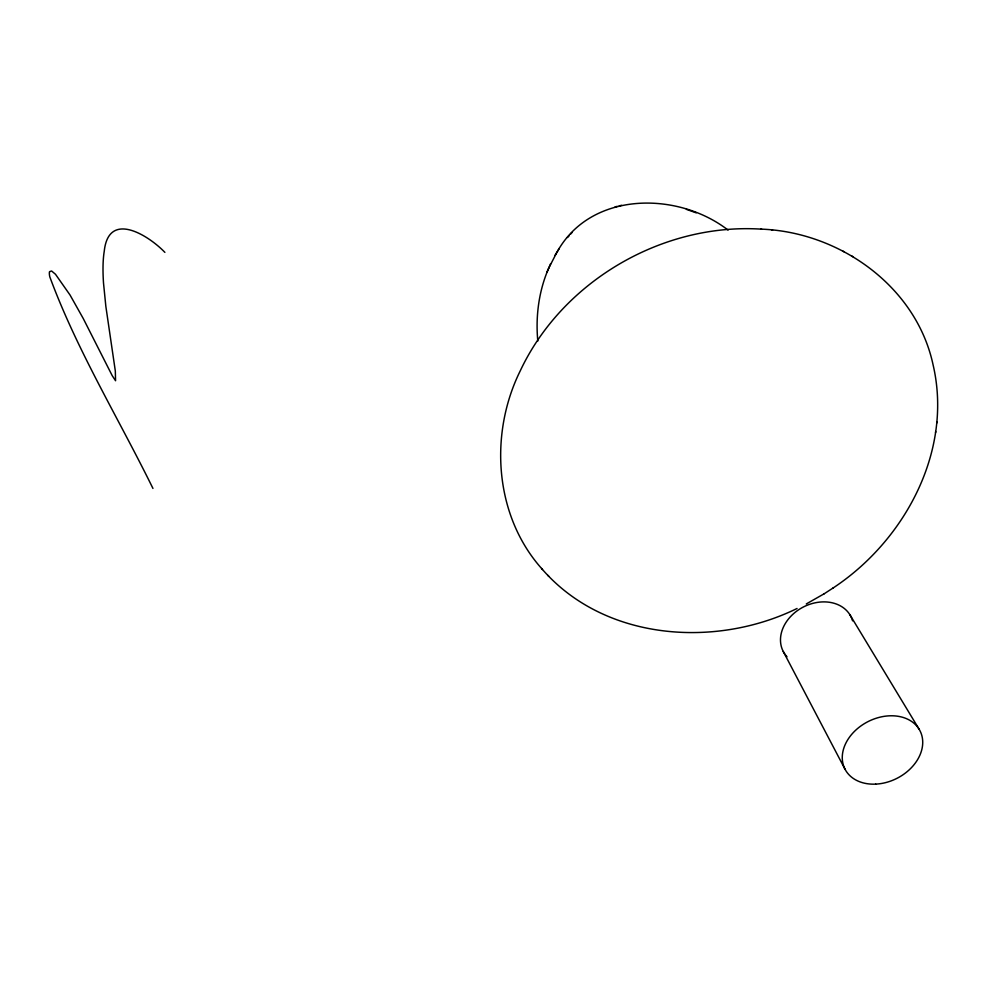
<?xml version="1.0" encoding="UTF-8"?>
<svg xmlns="http://www.w3.org/2000/svg" width="987" height="987" viewBox="0 0 987 987"><rect width="100%" height="100%" fill="white"/><g stroke="black" fill="none" stroke-linecap="round" stroke-linejoin="round"><path stroke-width="1.48" d="M832.831 588.166C904.474 541.049 953.208 451.318 933.11 364.968C916.343 286.193 839.123 231.748 760.681 229.107C662.018 223.05 562.343 281.246 520.235 370.878C488.984 433.972 494.29 516.238 542.505 569.511M936.7 423.127L936.848 421.881M935.553 432.688L935.701 431.492M548.747 268.069C538.791 290.894 535.485 316.346 537.804 341.058M548.92 267.736L557.001 252.104M546.946 272.276L550.61 263.763M557.495 251.315C591.398 190.947 677.896 191.256 728.073 230.094M554.99 255.386L559.345 248.305M567.476 237.522L569.252 235.609M570.535 234.166L572.065 232.513M806.28 603.945L824.256 593.73M824.182 593.779L832.954 588.079M797.052 608.485C714.995 648.693 603.588 640.649 541.579 568.487M619.17 205.888L621.637 205.284M615.098 206.888L617.22 206.369M760.681 229.107L761.656 229.194M771.575 230.07L772.611 230.156M686.36 209.33L696.217 212.847M843.12 251.216L844.267 251.845M851.991 256.139L853.163 256.78M164.891 252.376C148.408 235.227 108.582 210.182 104.252 251.229A303.379 55.272 69.4 0 0 103.499 282.936L105.856 306.439L115.319 371.001L115.565 380.748L112.197 375.628L83.266 318.554L70.065 295.064L55.482 274.263L51.571 270.981L49.547 271.672A15.681 3.467 67.3 0 0 49.782 276.804C76.974 350.434 118.428 418.093 152.948 488.429M547.884 575.347L548.797 576.359M850.004 614.926L919.156 729.282M783.259 651.482L845.069 769.317M786.997 656.75A38.074 30.153 -27.4 0 1 802.172 607.622A38.074 30.153 -27.4 0 1 852.595 620.848M875.679 784.122A42.12 31.843 -26.9 0 0 920.242 731.281A42.12 31.843 -26.9 0 0 851.559 734.525A42.12 31.843 -26.9 0 0 875.679 784.122"/></g></svg>
